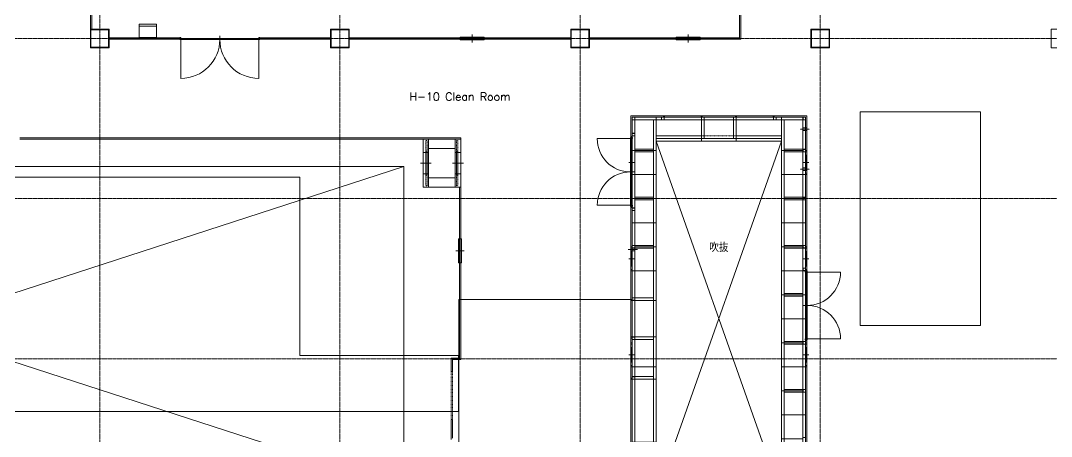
# Model space of a CAD drawing. Extents: x 73996 to 686888, y -9729 to 263202.
# Drawn here: x 387961 to 426586, y 220296 to 235873 of the extents above; entities that cross this region are included whole.
import ezdxf
from ezdxf.enums import TextEntityAlignment as Align

# ---------------------------------------------------------------- set-up
doc = ezdxf.new("R2010")
doc.units = 0
doc.header["$LTSCALE"] = 20
for name, pattern in [('Data Center Layout_L20$0$CENTER', [2, 1.25, -0.25, 0.25, -0.25]), ('Data Center Layout_L20$0$CENTERK00', [0.355, 0.25, -0.035, 0.035, -0.035]), ('Data Center Layout_L20$0$DOTK0', [0.05, 0.025, -0.025]), ('Data Center Layout_L20$0$DOTK1', [0.1, 0.05, -0.05])]:
    doc.linetypes.add(name, pattern=pattern)
for name, color, linetype, lineweight in [('Data Center Layout_L20$0$ARC', 252, 'Continuous', 0), ('Data Center Layout_L20$0$H-SIN', 252, 'Data Center Layout_L20$0$CENTER', 9), ('Data Center Layout_L20$0$SUGATA3', 252, 'Continuous', 0)]:
    doc.layers.add(name, color=color, linetype=linetype, lineweight=lineweight)
doc.styles.add('Data Center Layout_L20$0$ATS', font='monotxt', dxfattribs={"bigfont": 'BIGFONT'})
doc.styles.add('Data Center Layout_L20$0$ROMS', font='ROMANS.shx', dxfattribs={"bigfont": 'bigfont.shx'})

# ---------------------------------------------------------------- blocks, each defined once
blk = doc.blocks.new('Data Center Layout_L20$0$A$C80dc7663')
at = {"layer": 'Data Center Layout_L20$0$ARC'}
for p, q in [((432590.24, 202395.59), (432590.24, 205745.59)), ((432640.24, 202395.59), (432640.24, 205745.59)), ((456915.24, 205365.59), (456915.24, 202070.59)), ((456965.24, 205365.59), (456965.24, 202020.59)), ((435065.24, 202506.25), (434415.24, 202506.25)), ((433290.24, 202070.59), (435940.24, 202070.59)), ((433290.24, 202020.59), (435940.24, 202020.59)), ((435981.24, 200551.59), (435981.24, 202010.59)), ((437440.24, 202145.59), (437440.24, 201845.59)), ((438899.24, 200551.59), (438899.24, 202010.59)), ((438940.24, 202070.59), (441590.24, 202070.59)), ((438940.24, 202020.59), (441590.24, 202020.59)), ((442290.24, 202070.59), (450590.24, 202070.59)), ((442290.24, 202020.59), (450590.24, 202020.59)), ((446890.24, 202195.59), (446890.24, 201895.59)), ((451290.24, 202070.59), (456915.24, 202070.59)), ((451290.24, 202020.59), (456965.24, 202020.59)), ((454990.24, 202195.59), (454990.24, 201895.59)), ((454105.24, 199145.59), (455475.24, 199145.59)), ((454105.24, 199095.59), (455475.24, 199095.59)), ((456805.24, 199145.59), (458175.24, 199145.59)), ((456805.24, 199095.59), (458175.24, 199095.59)), ((458490.24, 198995.59), (458590.24, 198995.59)), ((458590.24, 184465.59), (458590.24, 198995.59)), ((429940.24, 198320.59), (446465.24, 198320.59)), ((429940.24, 198270.59), (446465.24, 198270.59)), ((446465.24, 198320.59), (446465.24, 198270.59)), ((451580.24, 198295.59), (452830.24, 198295.59)), ((455490.24, 198395.59), (453790.24, 198395.59)), ((453790.24, 198195.59), (458490.24, 184915.59)), ((453790.24, 184915.59), (458490.24, 198195.59)), ((458490.24, 198395.59), (456790.24, 198395.59)), ((452765.24, 197395.59), (452965.24, 197395.59)), ((459315.24, 197395.59), (459515.24, 197395.59)), ((407140.24, 197245.59), (444340.24, 185195.59)), ((407140.24, 185195.59), (444340.24, 197245.59)), ((452700.24, 197045.59), (453000.24, 197045.59)), ((446415.24, 196470.59), (446415.24, 190070.59)), ((446465.24, 196470.59), (446465.24, 190020.59)), ((451580.24, 195795.59), (452830.24, 195795.59)), ((446590.24, 194095.59), (446290.24, 194095.59)), ((452765.24, 193795.59), (452965.24, 193795.59)), ((459315.24, 193795.59), (459515.24, 193795.59)), ((460700.24, 193295.59), (459450.24, 193295.59)), ((452840.24, 190863.09), (452840.24, 192233.09)), ((452890.24, 190863.09), (452890.24, 192233.09)), ((459300.24, 192045.59), (459600.24, 192045.59)), ((460700.24, 190795.59), (459450.24, 190795.59)), ((446115.24, 190070.59), (446115.24, 189575.59)), ((446415.24, 190070.59), (446115.24, 190070.59)), ((452765.24, 190194.66), (452965.24, 190194.66)), ((459315.24, 190195.59), (459515.24, 190195.59)), ((446165.24, 190020.59), (446165.24, 189575.59)), ((446465.24, 190020.59), (446165.24, 190020.59)), ((446165.24, 189575.59), (446115.24, 189575.59)), ((452840.24, 186923.09), (452840.24, 189278.09)), ((452890.24, 186923.09), (452890.24, 189278.09)), ((446115.24, 187020.59), (446115.24, 187775.59)), ((446165.24, 187775.59), (446115.24, 187775.59)), ((446165.24, 187070.59), (446165.24, 187775.59))]:
    blk.add_line(p, q, dxfattribs=at)
at = {"layer": 'Data Center Layout_L20$0$ARC', "linetype": 'Data Center Layout_L20$0$CENTERK00', "ltscale": 0.5}
for p, q in [((459540.24, 198645.59), (459190.24, 198645.59)), ((459540.24, 197145.59), (459190.24, 197145.59)), ((453090.24, 194145.59), (452740.24, 194145.59))]:
    blk.add_line(p, q, dxfattribs=at)
at = {"layer": 'Data Center Layout_L20$0$ARC', "linetype": 'Continuous'}
for p, q in [((445265.24, 196470.59), (445265.24, 198270.59)), ((446265.24, 196470.59), (446265.24, 198270.59)), ((445065.24, 197770.59), (445265.24, 197770.59)), ((445265.24, 197920.59), (446265.24, 197920.59)), ((446465.24, 197770.59), (446265.24, 197770.59)), ((444965.24, 197370.59), (445365.24, 197370.59)), ((446565.24, 197370.59), (446165.24, 197370.59)), ((445065.24, 196970.59), (445265.24, 196970.59)), ((445265.24, 196820.59), (446265.24, 196820.59)), ((446465.24, 196970.59), (446265.24, 196970.59))]:
    blk.add_line(p, q, dxfattribs=at)
at = {"layer": 'Data Center Layout_L20$0$ARC', "linetype": 'Data Center Layout_L20$0$DOTK1'}
for p, q in [((455490.24, 198395.59), (456790.24, 198395.59)), ((446115.24, 189575.59), (446115.24, 187775.59)), ((446165.24, 189575.59), (446165.24, 187775.59))]:
    blk.add_line(p, q, dxfattribs=at)
at = {"layer": 'Data Center Layout_L20$0$ARC'}
for points in [[(432590.24, 201695.59), (432590.24, 202395.59), (433290.24, 202395.59), (433290.24, 201695.59)], [(435065.24, 202586.25), (434415.24, 202586.25), (434415.24, 202086.25), (435065.24, 202086.25)], [(441590.24, 201695.59), (441590.24, 202395.59), (442290.24, 202395.59), (442290.24, 201695.59)], [(450590.24, 201695.59), (450590.24, 202395.59), (451290.24, 202395.59), (451290.24, 201695.59)], [(459590.24, 201695.59), (459590.24, 202395.59), (460290.24, 202395.59), (460290.24, 201695.59)], [(468590.24, 201695.59), (468590.24, 202395.59), (469290.24, 202395.59), (469290.24, 201695.59)], [(432610.24, 201715.59), (432610.24, 202375.59), (433270.24, 202375.59), (433270.24, 201715.59)], [(435981.24, 202055.59), (435981.24, 202080.59), (435940.24, 202080.59), (435940.24, 202010.59), (435965.24, 202010.59), (435965.24, 202055.59)], [(438910.24, 202010.59), (435970.24, 202010.59), (435970.24, 202050.59), (438910.24, 202050.59)], [(438899.24, 202055.59), (438899.24, 202080.59), (438940.24, 202080.59), (438940.24, 202010.59), (438915.24, 202010.59), (438915.24, 202055.59)], [(441610.24, 201715.59), (441610.24, 202375.59), (442270.24, 202375.59), (442270.24, 201715.59)], [(446440.24, 201995.59), (446440.24, 202095.59), (447340.24, 202095.59), (447340.24, 201995.59)], [(450610.24, 201715.59), (450610.24, 202375.59), (451270.24, 202375.59), (451270.24, 201715.59)], [(454540.24, 201995.59), (454540.24, 202095.59), (455440.24, 202095.59), (455440.24, 201995.59)], [(459610.24, 201715.59), (459610.24, 202375.59), (460270.24, 202375.59), (460270.24, 201715.59)], [(452890.24, 199095.59), (452890.24, 198995.59), (452990.24, 198995.59), (452990.24, 199095.59)], [(452893.44, 199092.39), (452893.44, 198998.79), (452987.04, 198998.79), (452987.04, 199092.39)], [(453790.24, 198995.59), (453790.24, 184465.59), (453690.24, 184465.59), (453690.24, 198995.59)], [(453990.24, 199095.59), (453990.24, 198995.59), (454090.24, 198995.59), (454090.24, 199095.59)], [(453993.44, 199092.39), (453993.44, 198998.79), (454087.04, 198998.79), (454087.04, 199092.39)], [(454065.24, 199095.59), (454105.24, 199095.59), (454105.24, 199145.59), (454065.24, 199145.59)], [(455515.24, 199095.59), (455475.24, 199095.59), (455475.24, 199145.59), (455515.24, 199145.59)], [(455490.24, 199095.59), (455490.24, 198995.59), (455590.24, 198995.59), (455590.24, 199095.59)], [(455590.24, 198295.59), (455590.24, 198995.59), (455490.24, 198995.59), (455490.24, 198295.59)], [(455493.44, 199092.39), (455493.44, 198998.79), (455587.04, 198998.79), (455587.04, 199092.39)], [(456690.24, 199095.59), (456690.24, 198995.59), (456790.24, 198995.59), (456790.24, 199095.59)], [(456790.24, 198295.59), (456790.24, 198995.59), (456690.24, 198995.59), (456690.24, 198295.59)], [(456693.44, 199092.39), (456693.44, 198998.79), (456787.04, 198998.79), (456787.04, 199092.39)], [(456765.24, 199095.59), (456805.24, 199095.59), (456805.24, 199145.59), (456765.24, 199145.59)], [(458215.24, 199095.59), (458175.24, 199095.59), (458175.24, 199145.59), (458215.24, 199145.59)], [(458190.24, 199095.59), (458190.24, 198995.59), (458290.24, 198995.59), (458290.24, 199095.59)], [(458193.44, 199092.39), (458193.44, 198998.79), (458287.04, 198998.79), (458287.04, 199092.39)], [(459290.24, 199095.59), (459290.24, 198995.59), (459390.24, 198995.59), (459390.24, 199095.59)], [(459293.44, 199092.39), (459293.44, 198998.79), (459387.04, 198998.79), (459387.04, 199092.39)], [(461440.24, 199295.59), (465940.24, 199295.59), (465940.24, 191295.59), (461440.24, 191295.59)], [(452875.24, 198295.59), (452900.24, 198295.59), (452900.24, 198336.59), (452830.24, 198336.59), (452830.24, 198311.59), (452875.24, 198311.59)], [(452830.24, 198306.59), (452830.24, 195784.59), (452870.24, 195784.59), (452870.24, 198306.59)], [(452840.24, 198336.59), (452890.24, 198336.59), (452890.24, 198376.59), (452840.24, 198376.59)], [(452990.24, 198495.59), (452990.24, 198395.59), (452890.24, 198395.59), (452890.24, 198495.59)], [(452987.04, 198492.39), (452987.04, 198398.79), (452893.44, 198398.79), (452893.44, 198492.39)], [(453790.24, 198195.59), (458490.24, 198195.59), (458490.24, 198295.59), (453790.24, 198295.59)], [(453790.24, 184915.59), (453790.24, 198195.59), (458490.24, 198195.59), (458490.24, 184915.59)], [(452840.24, 197845.59), (452890.24, 197845.59), (452890.24, 197795.59), (452840.24, 197795.59)], [(452990.24, 197895.59), (453690.24, 197895.59), (453690.24, 197795.59), (452990.24, 197795.59)], [(459290.24, 197895.59), (458590.24, 197895.59), (458590.24, 197795.59), (459290.24, 197795.59)], [(459290.24, 197895.59), (459290.24, 197795.59), (459390.24, 197795.59), (459390.24, 197895.59)], [(459293.44, 197892.39), (459293.44, 197798.79), (459387.04, 197798.79), (459387.04, 197892.39)], [(459390.24, 197845.59), (459440.24, 197845.59), (459440.24, 197795.59), (459390.24, 197795.59)], [(404860.24, 197545.59), (414940.24, 197545.59), (414940.24, 196845.59), (440440.24, 196845.59), (440440.24, 190170.59), (446380.24, 190170.59), (446380.24, 188070.59), (416440.24, 188070.59), (416440.24, 195045.59), (404860.24, 195045.59)], [(407140.24, 185195.59), (424490.24, 185195.59), (424490.24, 184365.59), (426590.24, 184365.59), (426590.24, 185575.59), (433390.24, 185575.59), (433390.24, 185195.59), (444340.24, 185195.59), (444340.24, 197245.59), (407140.24, 197245.59)], [(452840.24, 196995.59), (452890.24, 196995.59), (452890.24, 196945.59), (452840.24, 196945.59)], [(459390.24, 196995.59), (459440.24, 196995.59), (459440.24, 196945.59), (459390.24, 196945.59)], [(452990.24, 196095.59), (453690.24, 196095.59), (453690.24, 195995.59), (452990.24, 195995.59)], [(459290.24, 196095.59), (458590.24, 196095.59), (458590.24, 195995.59), (459290.24, 195995.59)], [(459290.24, 196095.59), (459290.24, 195995.59), (459390.24, 195995.59), (459390.24, 196095.59)], [(459293.44, 196092.39), (459293.44, 195998.79), (459387.04, 195998.79), (459387.04, 196092.39)], [(452875.24, 195795.59), (452900.24, 195795.59), (452900.24, 195754.59), (452830.24, 195754.59), (452830.24, 195779.59), (452875.24, 195779.59)], [(452840.24, 195714.59), (452890.24, 195714.59), (452890.24, 195754.59), (452840.24, 195754.59)], [(452990.24, 195695.59), (452990.24, 195595.59), (452890.24, 195595.59), (452890.24, 195695.59)], [(452890.24, 195695.59), (452890.24, 195595.59), (452990.24, 195595.59), (452990.24, 195695.59)], [(452987.04, 195692.39), (452987.04, 195598.79), (452893.44, 195598.79), (452893.44, 195692.39)], [(452893.44, 195692.39), (452893.44, 195598.79), (452987.04, 195598.79), (452987.04, 195692.39)], [(446390.24, 194545.59), (446490.24, 194545.59), (446490.24, 193645.59), (446390.24, 193645.59)], [(452890.24, 194295.59), (452890.24, 194195.59), (452990.24, 194195.59), (452990.24, 194295.59)], [(452893.44, 194292.39), (452893.44, 194198.79), (452987.04, 194198.79), (452987.04, 194292.39)], [(452990.24, 194295.59), (453690.24, 194295.59), (453690.24, 194195.59), (452990.24, 194195.59)], [(459290.24, 194295.59), (458590.24, 194295.59), (458590.24, 194195.59), (459290.24, 194195.59)], [(459290.24, 194295.59), (459290.24, 194195.59), (459390.24, 194195.59), (459390.24, 194295.59)], [(459293.44, 194292.39), (459293.44, 194198.79), (459387.04, 194198.79), (459387.04, 194292.39)], [(452840.24, 194245.59), (452890.24, 194245.59), (452890.24, 194195.59), (452840.24, 194195.59)], [(459390.24, 194245.59), (459440.24, 194245.59), (459440.24, 194195.59), (459390.24, 194195.59)], [(452840.24, 193395.59), (452890.24, 193395.59), (452890.24, 193345.59), (452840.24, 193345.59)], [(459290.24, 193445.59), (459290.24, 193345.59), (459390.24, 193345.59), (459390.24, 193445.59)], [(459293.44, 193442.39), (459293.44, 193348.79), (459387.04, 193348.79), (459387.04, 193442.39)], [(459405.24, 193295.59), (459380.24, 193295.59), (459380.24, 193336.59), (459450.24, 193336.59), (459450.24, 193311.59), (459405.24, 193311.59)], [(459390.24, 193395.59), (459440.24, 193395.59), (459440.24, 193345.59), (459390.24, 193345.59)], [(459440.24, 193336.59), (459390.24, 193336.59), (459390.24, 193376.59), (459440.24, 193376.59)], [(459450.24, 193306.59), (459450.24, 190784.59), (459410.24, 190784.59), (459410.24, 193306.59)], [(459290.24, 192495.59), (458590.24, 192495.59), (458590.24, 192395.59), (459290.24, 192395.59)], [(452840.24, 192270.59), (452840.24, 185245.59), (446400.24, 185245.59), (446400.24, 192270.59)], [(452890.24, 192273.09), (452890.24, 192233.09), (452840.24, 192233.09), (452840.24, 192273.09)], [(452890.24, 192333.09), (452890.24, 192233.09), (452990.24, 192233.09), (452990.24, 192333.09)], [(452893.44, 192329.89), (452893.44, 192236.29), (452987.04, 192236.29), (452987.04, 192329.89)], [(452990.24, 192333.09), (453690.24, 192333.09), (453690.24, 192233.09), (452990.24, 192233.09)], [(452890.24, 190823.09), (452890.24, 190863.09), (452840.24, 190863.09), (452840.24, 190823.09)], [(452890.24, 190763.09), (452890.24, 190863.09), (452990.24, 190863.09), (452990.24, 190763.09)], [(452893.44, 190766.29), (452893.44, 190859.89), (452987.04, 190859.89), (452987.04, 190766.29)], [(452990.24, 190863.09), (453690.24, 190863.09), (453690.24, 190763.09), (452990.24, 190763.09)], [(452840.24, 190644.66), (452890.24, 190644.66), (452890.24, 190594.66), (452840.24, 190594.66)], [(459290.24, 190695.59), (458590.24, 190695.59), (458590.24, 190595.59), (459290.24, 190595.59)], [(459290.24, 190695.59), (459290.24, 190595.59), (459390.24, 190595.59), (459390.24, 190695.59)], [(459293.44, 190692.39), (459293.44, 190598.79), (459387.04, 190598.79), (459387.04, 190692.39)], [(459405.24, 190795.59), (459380.24, 190795.59), (459380.24, 190754.59), (459450.24, 190754.59), (459450.24, 190779.59), (459405.24, 190779.59)], [(459440.24, 190714.59), (459390.24, 190714.59), (459390.24, 190754.59), (459440.24, 190754.59)], [(459440.24, 190754.59), (459390.24, 190754.59), (459390.24, 190714.59), (459440.24, 190714.59)], [(459390.24, 190645.59), (459440.24, 190645.59), (459440.24, 190595.59), (459390.24, 190595.59)], [(452840.24, 189794.66), (452890.24, 189794.66), (452890.24, 189744.66), (452840.24, 189744.66)], [(459390.24, 189795.59), (459440.24, 189795.59), (459440.24, 189745.59), (459390.24, 189745.59)], [(452890.24, 189318.09), (452890.24, 189278.09), (452840.24, 189278.09), (452840.24, 189318.09)], [(452890.24, 189278.09), (452890.24, 189378.09), (452990.24, 189378.09), (452990.24, 189278.09)], [(452893.44, 189281.29), (452893.44, 189374.89), (452987.04, 189374.89), (452987.04, 189281.29)], [(452990.24, 189378.09), (453690.24, 189378.09), (453690.24, 189278.09), (452990.24, 189278.09)], [(459290.24, 188895.59), (458590.24, 188895.59), (458590.24, 188795.59), (459290.24, 188795.59)], [(459290.24, 188895.59), (459290.24, 188795.59), (459390.24, 188795.59), (459390.24, 188895.59)], [(459293.44, 188892.39), (459293.44, 188798.79), (459387.04, 188798.79), (459387.04, 188892.39)]]:
    blk.add_lwpolyline(points, close=True, dxfattribs=at)
at = {"layer": 'Data Center Layout_L20$0$ARC', "flags": 128}
for points in [[(452840.24, 198336.59), (452840.24, 199145.59), (454105.24, 199145.59)], [(452890.24, 198336.59), (452890.24, 199095.59), (452890.24, 199095.59), (454105.24, 199095.59)], [(452990.24, 184365.59), (452990.24, 198995.59), (459290.24, 198995.59), (459290.24, 184365.59)], [(455475.24, 199145.59), (456805.24, 199145.59)], [(455475.24, 199095.59), (456805.24, 199095.59)], [(458175.24, 199145.59), (459440.24, 199145.59), (459440.24, 193336.59)], [(458175.24, 199095.59), (459390.24, 199095.59), (459390.24, 193336.59)], [(452840.24, 192233.09), (452840.24, 195754.59)], [(452890.24, 192233.09), (452890.24, 195754.59)], [(452840.24, 189278.09), (452840.24, 190863.09)], [(452890.24, 189278.09), (452890.24, 190863.09)], [(459390.24, 190754.59), (459390.24, 184365.59)], [(459440.24, 190754.59), (459440.24, 184365.59)]]:
    blk.add_lwpolyline(points, dxfattribs=at)
at = {"layer": 'Data Center Layout_L20$0$ARC'}
for points in [[(458490.24, 184465.59), (458490.24, 198995.59)], [(452840.24, 197795.59), (452890.24, 197795.59), (452840.24, 196995.59), (452890.24, 196995.59), (452840.24, 197795.59)], [(459390.24, 197795.59), (459440.24, 197795.59), (459390.24, 196995.59), (459440.24, 196995.59), (459390.24, 197795.59)], [(452840.24, 194195.59), (452890.24, 194195.59), (452840.24, 193395.59), (452890.24, 193395.59), (452840.24, 194195.59)], [(459390.24, 194195.59), (459440.24, 194195.59), (459390.24, 193395.59), (459440.24, 193395.59), (459390.24, 194195.59)], [(452840.24, 190594.66), (452890.24, 190594.66), (452840.24, 189794.66), (452890.24, 189794.66), (452840.24, 190594.66)], [(459390.24, 190595.59), (459440.24, 190595.59), (459390.24, 189795.59), (459440.24, 189795.59), (459390.24, 190595.59)]]:
    blk.add_lwpolyline(points, dxfattribs=at)
at = {"layer": 'Data Center Layout_L20$0$ARC', "linetype": 'Data Center Layout_L20$0$DOTK0'}
for points in [[(459290.24, 198595.59), (459440.24, 198595.59), (459440.24, 198695.59), (459290.24, 198695.59)], [(459290.24, 197095.59), (459440.24, 197095.59), (459440.24, 197195.59), (459290.24, 197195.59)], [(452840.24, 194095.59), (452990.24, 194095.59), (452990.24, 194195.59), (452840.24, 194195.59)]]:
    blk.add_lwpolyline(points, close=True, dxfattribs=at)
at = {"layer": 'Data Center Layout_L20$0$ARC', "flags": 128}
blk.add_lwpolyline([(445065.24, 198270.59), (446465.24, 198270.59), (446465.24, 196470.59), (445065.24, 196470.59), (445065.24, 198270.59), (445065.24, 198270.59)], close=True, dxfattribs=at)
at = {"layer": 'Data Center Layout_L20$0$ARC', "linetype": 'Data Center Layout_L20$0$DOTK1'}
for points in [[(445165.24, 197770.59), (445215.24, 197770.59), (445215.24, 198220.59), (445165.24, 198220.59)], [(446365.24, 197770.59), (446315.24, 197770.59), (446315.24, 198220.59), (446365.24, 198220.59)], [(445165.24, 196970.59), (445215.24, 196970.59), (445215.24, 196520.59), (445165.24, 196520.59)], [(446365.24, 196970.59), (446315.24, 196970.59), (446315.24, 196520.59), (446365.24, 196520.59)]]:
    blk.add_lwpolyline(points, close=True, dxfattribs=at)
at = {"layer": 'Data Center Layout_L20$0$ARC', "linetype": 'Continuous'}
for points in [[(445165.24, 197370.59), (445215.24, 197370.59), (445215.24, 197820.59), (445165.24, 197820.59)], [(446365.24, 197370.59), (446315.24, 197370.59), (446315.24, 197820.59), (446365.24, 197820.59)], [(445165.24, 197370.59), (445215.24, 197370.59), (445215.24, 196920.59), (445165.24, 196920.59)], [(446365.24, 197370.59), (446315.24, 197370.59), (446315.24, 196920.59), (446365.24, 196920.59)]]:
    blk.add_lwpolyline(points, close=True, dxfattribs=at)
at = {"layer": 'Data Center Layout_L20$0$ARC'}
for centre, radius, start, end in [((435981.24, 202010.59), 1459, 270, 0), ((438899.24, 202010.59), 1459, 180, 270), ((452830.24, 198295.59), 1250, 180, 270), ((452830.24, 195795.59), 1250, 90, 180), ((459450.24, 193295.59), 1250, 270, 0), ((459450.24, 190795.59), 1250, 0, 90)]:
    blk.add_arc(centre, radius, start, end, dxfattribs=at)
at = {"layer": 'Data Center Layout_L20$0$H-SIN'}
for p, q in [((432940.24, 124521.53), (432940.24, 230045.59)), ((441940.24, 124521.53), (441940.24, 230045.59)), ((450940.24, 124521.53), (450940.24, 230045.59)), ((459940.24, 124521.53), (459940.24, 230045.59)), ((294307.41, 202045.59), (588940.24, 202045.59)), ((294307.41, 196045.59), (588940.24, 196045.59)), ((294307.41, 190045.59), (588940.24, 190045.59))]:
    blk.add_line(p, q, dxfattribs=at)
at = {"layer": 'Data Center Layout_L20$0$SUGATA3'}
for p, q in [((453790.24, 198195.59), (453790.24, 199095.59)), ((455490.24, 198995.59), (455490.24, 198195.59)), ((456790.24, 198995.59), (458490.24, 198995.59)), ((456790.24, 198995.59), (456790.24, 198195.59))]:
    blk.add_line(p, q, dxfattribs=at)
for points in [[(452890.24, 197845.59), (452890.24, 198395.59), (452990.24, 198395.59), (452990.24, 198495.59), (452890.24, 198495.59), (452890.24, 198995.59), (452990.24, 198995.59), (452990.24, 199095.59), (453790.24, 199095.59), (453790.24, 197845.59)], [(453790.24, 198195.59), (455490.24, 198195.59), (455490.24, 199095.59), (454090.24, 199095.59), (454090.24, 198995.59), (453990.24, 198995.59), (453990.24, 199095.59), (453790.24, 199095.59)], [(455590.24, 199095.59), (456690.24, 199095.59), (456690.24, 198995.59), (456790.24, 198995.59), (456790.24, 198195.59), (455490.24, 198195.59), (455490.24, 198995.59), (455590.24, 198995.59)], [(458490.24, 198195.59), (456790.24, 198195.59), (456790.24, 199095.59), (458190.24, 199095.59), (458190.24, 198995.59), (458290.24, 198995.59), (458290.24, 199095.59), (458490.24, 199095.59)], [(458490.24, 197845.59), (459290.24, 197845.59), (459290.24, 197895.59), (459390.24, 197895.59), (459390.24, 198995.59), (459290.24, 198995.59), (459290.24, 199095.59), (458490.24, 199095.59)], [(452890.24, 196945.59), (453790.24, 196945.59), (453790.24, 197845.59), (452890.24, 197845.59)], [(458490.24, 197845.59), (459290.24, 197845.59), (459290.24, 197795.59), (459390.24, 197795.59), (459390.24, 196945.59), (458490.24, 196945.59)], [(452890.24, 196045.59), (453790.24, 196045.59), (453790.24, 196945.59), (452890.24, 196945.59)], [(458490.24, 196045.59), (459290.24, 196045.59), (459290.24, 196095.59), (459390.24, 196095.59), (459390.24, 196945.59), (458490.24, 196945.59)], [(452890.24, 195145.59), (452890.24, 195595.59), (452990.24, 195595.59), (452990.24, 195695.59), (452890.24, 195695.59), (452890.24, 196045.59), (453790.24, 196045.59), (453790.24, 195145.59)], [(458490.24, 196045.59), (459290.24, 196045.59), (459290.24, 195995.59), (459390.24, 195995.59), (459390.24, 195145.59), (458490.24, 195145.59)], [(453790.24, 194245.59), (452990.24, 194245.59), (452990.24, 194295.59), (452890.24, 194295.59), (452890.24, 195145.59), (453790.24, 195145.59)], [(458490.24, 194245.59), (459290.24, 194245.59), (459290.24, 194295.59), (459390.24, 194295.59), (459390.24, 195145.59), (458490.24, 195145.59)], [(453790.24, 194245.59), (452990.24, 194245.59), (452990.24, 194195.59), (452890.24, 194195.59), (452890.24, 193345.59), (453790.24, 193345.59)], [(458490.24, 194245.59), (459290.24, 194245.59), (459290.24, 194195.59), (459390.24, 194195.59), (459390.24, 193445.59), (459290.24, 193445.59), (459290.24, 193345.59), (458490.24, 193345.59)], [(452990.24, 192233.09), (452990.24, 192333.09), (452890.24, 192333.09), (452890.24, 193345.59), (453790.24, 193345.59), (453790.24, 192233.09)], [(458490.24, 192445.59), (459390.24, 192445.59), (459390.24, 193345.59), (458490.24, 193345.59)], [(458490.24, 192445.59), (459390.24, 192445.59), (459390.24, 191545.59), (458490.24, 191545.59)], [(452890.24, 190863.09), (453790.24, 190863.09), (453790.24, 192233.09), (452890.24, 192233.09)], [(458490.24, 190645.59), (459290.24, 190645.59), (459290.24, 190695.59), (459390.24, 190695.59), (459390.24, 191545.59), (458490.24, 191545.59)], [(458490.24, 190645.59), (459290.24, 190645.59), (459290.24, 190595.59), (459390.24, 190595.59), (459390.24, 189745.59), (458490.24, 189745.59)], [(453790.24, 189278.09), (452990.24, 189278.09), (452990.24, 189378.09), (452890.24, 189378.09), (452890.24, 189745.59), (453790.24, 189745.59)], [(458490.24, 188845.59), (459290.24, 188845.59), (459290.24, 188895.59), (459390.24, 188895.59), (459390.24, 189745.59), (458490.24, 189745.59)], [(452890.24, 186923.09), (453790.24, 186923.09), (453790.24, 189278.09), (452890.24, 189278.09)], [(458490.24, 188845.59), (459290.24, 188845.59), (459290.24, 188795.59), (459390.24, 188795.59), (459390.24, 187945.59), (458490.24, 187945.59)], [(458490.24, 187045.59), (459290.24, 187045.59), (459290.24, 187095.59), (459390.24, 187095.59), (459390.24, 187945.59), (458490.24, 187945.59)]]:
    blk.add_lwpolyline(points, close=True, dxfattribs=at)
at = {"layer": 'Data Center Layout_L20$0$ARC'}
for s, style, p in [('H-10 Clean Room', 'Data Center Layout_L20$0$ROMS', (446440.24, 199867.23)), ('吹抜', 'Data Center Layout_L20$0$ATS', (456140.24, 194201.73))]:
    blk.add_text(s, height=300, dxfattribs=dict(at, style=style)).set_placement(p, align=Align.MIDDLE_CENTER)
blk = doc.blocks.new('Data Center Layout_L20')
blk.add_blockref('Data Center Layout_L20$0$A$C80dc7663', (-42015, 33157))

msp = doc.modelspace()

# ---------------------------------------------------------------- block references
msp.add_blockref('Data Center Layout_L20', (0, 0))

doc.saveas('drawing.dxf')
